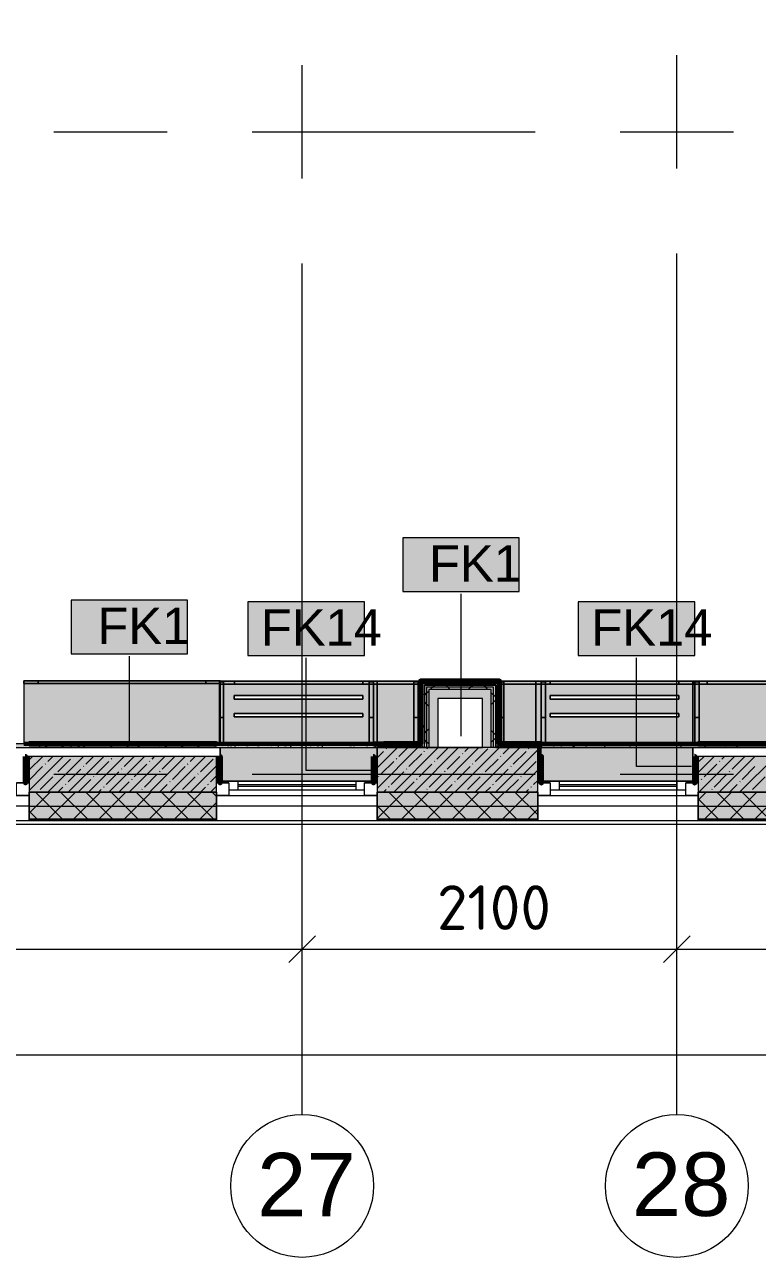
# Model space of a CAD drawing. Header units: millimetres. Extents: x -3817 to 677485, y -22715 to 103890.
# Drawn here: x 97298 to 101404, y -795 to 6111 of the extents above; entities that cross this region are included whole.
import ezdxf

# ---------------------------------------------------------------- set-up
doc = ezdxf.new("R2010")
doc.units = ezdxf.units.MM
doc.layers.add('PDF _Геометрия', color=7, linetype='Continuous', true_color=0x1d1d1d)
doc.layers.add('PDF _Сплошная заливка', color=7, linetype='Continuous', true_color=0xffffff)
doc.layers.add('PDF _Текст', color=7, linetype='Continuous')
doc.styles.add('PDF ArialMT', font='arial.ttf')
doc.styles.add('PDF GOST-Common', font='arial.ttf')
doc.styles.add('PDF ISOCPEUR', font='isocpeur.ttf')

msp = doc.modelspace()

# ---------------------------------------------------------------- hatches: boundary and pattern name
at = {"layer": 'PDF _Сплошная заливка', "true_color": 0xeae6de, "transparency": 33554559}
for points in [[(98373.6, 2081.3), (98394.4, 2082.3), (98394.4, 2435.1), (97294.1, 2435.1), (97294.1, 2081.3), (98373.6, 2082.3)], [(99518.6, 2081.3), (99518.6, 2432.4), (99273.3, 2432.6), (99273.3, 2082.3), (99517.6, 2082.3)], [(99958.6, 2081.3), (99959.6, 2082.3), (100163.6, 2082.3), (100163.6, 2432.6), (99959.6, 2431.3), (99958.6, 2082.3)], [(101043.6, 2081.3), (101693.8, 2082.3), (101693.8, 2432.6), (101043.6, 2432.6), (101043.6, 2082.3)], [(98423.6, 1872.6), (98423.6, 1873.4), (99252.6, 1873.4), (99253.6, 2011.3), (99273.6, 2011.3), (99273.6, 2061.3), (98393.6, 2061.3), (98394.6, 1872.6)], [(100223.6, 1872.6), (100223.6, 1873.4), (101043.6, 1873.4), (101043.6, 2061.3), (100193.6, 2061.3), (100194.6, 1872.6)]]:
    msp.add_hatch(color=254, dxfattribs=at).paths.add_polyline_path(points)
h = msp.add_hatch(color=254, dxfattribs=at)
h.paths.add_polyline_path([(98393.3, 2081.3), (99273.6, 2082.3), (99273.6, 2432.6), (98393.3, 2432.6), (98393.3, 2131.6)], flags=0)
h.paths.add_polyline_path([(98473.3, 2232.6), (98473.3, 2252.6), (99193.6, 2252.6), (99193.6, 2232.6)], flags=0)
h.paths.add_polyline_path([(98473.3, 2332.6), (98473.3, 2352.6), (99193.6, 2352.6), (99193.6, 2332.6)], flags=0)
at = {"layer": 'PDF _Сплошная заливка', "transparency": 33554559}
for points in [[(99518.6, 2081.3), (99538.6, 2081.3), (99538.6, 2431.3), (99518.6, 2431.3), (99518.6, 2082.3)], [(99743.3, 2411.4), (99938.6, 2411.4), (99938.6, 2431.3), (99538.6, 2431.3), (99538.6, 2411.4)], [(99938.6, 2081.3), (99958.6, 2082.3), (99958.6, 2431.3), (99938.6, 2431.3), (99938.6, 2131.6)], [(99538.6, 2061.3), (99551.1, 2061.3), (99551.1, 2411.4), (99538.6, 2411.4), (99538.6, 2081.3)], [(99938.6, 2398.9), (99938.6, 2411.4), (99551.1, 2411.4), (99551.1, 2398.9), (99926.1, 2398.9)], [(99551.1, 2061.3), (99563.6, 2061.3), (99563.6, 2398.9), (99551.1, 2398.9), (99551.1, 2131.6)], [(99913.6, 2386.4), (99926.1, 2386.4), (99926.1, 2398.9), (99563.6, 2398.9), (99563.6, 2386.4), (99743.3, 2386.4)], [(99924.2, 2061.3), (99926.1, 2061.3), (99926.1, 2386.4), (99913.6, 2386.4), (99913.6, 2061.3)], [(99938.6, 2061.3), (99938.6, 2398.9), (99926.1, 2398.9), (99926.1, 2061.3), (99935, 2061.3)], [(99273.6, 2061.3), (99538.6, 2061.3), (99538.6, 2081.3), (95043.6, 2081.3), (95043.6, 2061.3), (98745.3, 2061.3)], [(100075.9, 2061.3), (100173.6, 2061.3), (100173.6, 2081.3), (99938.6, 2081.3), (99938.6, 2061.3)], [(100173.6, 2011.3), (100193.6, 2011.3), (100193.6, 2082.3), (100173.6, 2081.3), (100173.6, 2061.3)], [(99410.6, 1811.4), (100173.6, 1811.4), (100173.6, 2061.3), (99273.6, 2061.3), (99273.6, 1811.4)]]:
    msp.add_hatch(color=256, dxfattribs=at).paths.add_polyline_path(points)
at = {"layer": 'PDF _Сплошная заливка', "true_color": 0xeae6de, "transparency": 33554559}
h = msp.add_hatch(color=254, dxfattribs=at)
h.paths.add_polyline_path([(100741.3, 2081.3), (101043.6, 2081.3), (101043.6, 2432.6), (100163.3, 2432.6), (100163.3, 2082.3), (100408.6, 2081.3)], flags=0)
h.paths.add_polyline_path([(100243.3, 2232.6), (100243.3, 2252.6), (100963.6, 2252.6), (100963.6, 2232.6), (100741.3, 2232.6)], flags=0)
h.paths.add_polyline_path([(100243.3, 2332.6), (100243.3, 2352.6), (100963.6, 2352.6), (100963.6, 2332.6), (100741.3, 2332.6)], flags=0)
at = {"layer": 'PDF _Сплошная заливка', "true_color": 0xe7e7e7, "transparency": 33554559}
for points in [[(99563.6, 2061.3), (99613.6, 2061.3), (99613.6, 2386.4), (99563.6, 2386.4), (99563.6, 2131.6)], [(99913.6, 2336.3), (99913.6, 2386.4), (99613.6, 2386.4), (99613.6, 2336.3), (99863.6, 2336.3)]]:
    msp.add_hatch(color=254, dxfattribs=at).paths.add_polyline_path(points)
at = {"layer": 'PDF _Сплошная заливка', "transparency": 33554559}
h = msp.add_hatch(color=256, dxfattribs=at)
h.paths.add_polyline_path([(121473.6, 1811.4), (121473.6, 2011.3), (121373.6, 2011.3), (121373.6, 1811.4)], flags=0)
h.paths.add_polyline_path([(123973.6, 1811.4), (123973.6, 2011.3), (123773.6, 2011.3), (123773.6, 1811.4)], flags=0)
h.paths.add_polyline_path([(119573.6, 1811.4), (119573.6, 2011.3), (119073.6, 2011.3), (119073.6, 1811.4), (119370.2, 1811.4)], flags=0)
h.paths.add_polyline_path([(106473.6, 1811.4), (106473.6, 2011.3), (105423.6, 2011.3), (105423.6, 1811.4), (106063.8, 1811.4)], flags=0)
h.paths.add_polyline_path([(110059.4, 1811.4), (110073.6, 1811.4), (110073.6, 2011.3), (109723.6, 2011.3), (109723.6, 1811.4), (110055.7, 1811.4)], flags=0)
h.paths.add_polyline_path([(97323.6, 1811.4), (98373.6, 1811.4), (98373.6, 2011.3), (97323.6, 2011.3)], flags=0)
h.paths.add_polyline_path([(117273.6, 1811.4), (117273.6, 2011.3), (116223.6, 2011.3), (116223.6, 1811.4), (116708.9, 1811.4)], flags=0)
h.paths.add_polyline_path([(101073.6, 1811.4), (101973.6, 1811.4), (101973.6, 2011.3), (101073.6, 2011.3)], flags=0)
h.paths.add_polyline_path([(113923.6, 1811.4), (113923.6, 2011.3), (113673.6, 2011.3), (113673.6, 1811.4)], flags=0)
h.paths.add_polyline_path([(111386.4, 1811.4), (111873.6, 1811.4), (111873.6, 2011.3), (110973.6, 2011.3), (110973.6, 1811.4)], flags=0)
h.paths.add_polyline_path([(102873.6, 1811.4), (103123.6, 1811.4), (103123.6, 2011.3), (102873.6, 2011.3), (102873.6, 1862.1)], flags=0)
h.paths.add_polyline_path([(92973.6, 1811.4), (92973.6, 2011.3), (92173.6, 2011.3), (92173.6, 1811.4), (92757.4, 1811.4)], flags=0)
h.paths.add_polyline_path([(94773.6, 1811.4), (95023.6, 1811.4), (95023.6, 2011.3), (94773.6, 2011.3), (94773.6, 1923.1)], flags=0)
h.paths.add_polyline_path([(91273.6, 1863.4), (91293.6, 1863.4), (91293.6, 2011.3), (91273.6, 2011.3)], flags=0)
h = msp.add_hatch(color=256, dxfattribs=at)
h.paths.add_polyline_path([(123773.6, 1661.3), (125323.6, 1661.3), (125323.6, 1811.4), (123773.6, 1811.4)], flags=0)
h.paths.add_polyline_path([(116223.6, 1661.3), (117273.6, 1661.3), (117273.6, 1811.4), (116223.6, 1811.4)], flags=0)
h.paths.add_polyline_path([(109723.6, 1661.3), (110073.6, 1661.3), (110073.6, 1811.4), (109723.6, 1811.4)], flags=0)
h.paths.add_polyline_path([(107394.4, 1661.3), (108273.6, 1661.3), (108273.6, 1811.4), (107373.6, 1811.4), (107373.6, 1661.3)], flags=0)
h.paths.add_polyline_path([(97323.6, 1661.3), (98373.6, 1661.3), (98373.6, 1811.4), (97323.6, 1811.4)], flags=0)
h.paths.add_polyline_path([(121473.6, 1661.3), (121473.6, 1811.4), (120473.6, 1811.4), (120473.6, 1661.3), (121366.1, 1661.3)], flags=0)
h.paths.add_polyline_path([(94773.6, 1661.3), (95023.6, 1661.3), (95023.6, 1811.4), (93873.6, 1811.4), (93873.6, 1661.3), (94753.4, 1661.3)], flags=0)
h.paths.add_polyline_path([(103123.6, 1661.3), (103123.6, 1811.4), (101073.6, 1811.4), (101073.6, 1661.3), (102737.2, 1661.3)], flags=0)
h.paths.add_polyline_path([(100173.6, 1661.3), (100173.6, 1811.4), (99273.6, 1811.4), (99273.6, 1661.3), (100075.9, 1661.3)], flags=0)
h.paths.add_polyline_path([(105423.6, 1661.3), (106473.6, 1661.3), (106473.6, 1811.4), (105423.6, 1811.4)], flags=0)
h.paths.add_polyline_path([(119573.6, 1661.3), (119573.6, 1811.4), (118173.6, 1811.4), (118173.6, 1661.3), (119370.2, 1661.3)], flags=0)
h.paths.add_polyline_path([(110973.6, 1661.3), (111873.6, 1661.3), (111873.6, 1811.4), (110973.6, 1811.4)], flags=0)
h.paths.add_polyline_path([(92173.6, 1661.3), (92973.6, 1661.3), (92973.6, 1811.4), (92173.6, 1811.4)], flags=0)
h.paths.add_polyline_path([(112773.6, 1661.3), (113923.6, 1661.3), (113923.6, 1811.4), (112773.6, 1811.4)], flags=0)
h.paths.add_polyline_path([(91273.6, 1661.3), (91273.6, 1811.4), (89453.6, 1811.4), (89453.6, 1661.3), (90761.5, 1661.3)], flags=0)

# ---------------------------------------------------------------- linework, layer by layer
at = {"layer": 'PDF _Геометрия', "color": 9, "lineweight": 9, "true_color": 0xc0c0c0}
for points in [[(89853.6, 10062.4), (89853.6, 9611.4), (89603.6, 9611.4), (89603.6, 9561.4), (89603.6, 1811.4), (91273.6, 1811.4), (91273.6, 1653.3), (89445.6, 1653.3), (89445.6, 1658.3), (89445.6, 1811.4), (89445.6, 9403.3), (89423.6, 9403.3), (89423.6, 1811.4), (89423.6, 1631.3), (108273.6, 1631.3), (108273.6, 1811.4)], [(99253.1, 2081.3), (95043.6, 2081.3), (95023.6, 2081.3), (94671.1, 2081.3), (94671.1, 2431.3), (94651.1, 2431.3), (94251.1, 2431.3), (94651.1, 2431.3)], [(99958.6, 2099.3), (99958.6, 2431.3), (99938.6, 2431.3), (99538.6, 2431.3), (99518.6, 2431.3)], [(99938.6, 2398.9), (99938.6, 2411.4), (99613.6, 2411.4), (99551.1, 2411.4), (99538.6, 2411.4), (99938.6, 2411.4), (99938.6, 2336.3)], [(101813.6, 2061.3), (99938.6, 2061.3), (100173.6, 2061.3), (100173.6, 2011.3), (100193.6, 2011.3), (100193.6, 2081.3)], [(101073.6, 2081.3), (99958.6, 2081.3)], [(94651.1, 2061.3), (95023.6, 2061.3), (95023.6, 2011.3), (95043.6, 2011.3), (95043.6, 2061.3), (99538.6, 2061.3), (99613.6, 2061.3)], [(97294.4, 2061.3), (98393.6, 2061.3)], [(99273.6, 2011.3), (99273.6, 1811.4), (99273.6, 1653.3), (100173.6, 1653.3), (100173.6, 1811.4), (100173.6, 2011.3)], [(101043.6, 2061.3), (101813.6, 2061.3), (101813.6, 2011.3), (101073.6, 2011.3), (101073.6, 1811.4), (101073.6, 1653.3), (103123.6, 1653.3), (103123.6, 1811.4), (103123.6, 2011.3), (102873.6, 2011.3)], [(95023.6, 1811.4), (95023.6, 1653.3), (97323.6, 1653.3), (97323.6, 1811.4)], [(98373.6, 1811.4), (98373.6, 1653.3), (99273.6, 1653.3), (99273.6, 1811.4)], [(100173.6, 1811.4), (100173.6, 1653.3), (101073.6, 1653.3), (101073.6, 1811.4)]]:
    msp.add_lwpolyline(points, dxfattribs=at)
at = {"layer": 'PDF _Геометрия', "color": 253, "lineweight": 9, "true_color": 0xaaaaaa}
for points in [[(100953.6, 5304.9), (100953.6, 5939.9)], [(98853.6, 5248.3), (98853.6, 5883.3)], [(97461.4, 5511.3), (98096.4, 5511.3)], [(98572.7, 5511.3), (100160.2, 5511.3)], [(100636.4, 5511.3), (101271.4, 5511.3)], [(98853.6, 5.1), (98853.6, 2505.1), (98853.6, 4772)], [(100953.6, 5.1), (100953.6, 2505.1), (100953.6, 4828.6)], [(97461.4, 1911.4), (98096.4, 1911.4)], [(98572.7, 1911.4), (100160.2, 1911.4)], [(100636.4, 1911.4), (101271.4, 1911.4)], [(97323.6, 1863.4), (97253.6, 1863.4)], [(98443.6, 1863.4), (98373.6, 1863.4)], [(98493.6, 1853.4), (99153.6, 1853.4)], [(99153.6, 1843.4), (98493.6, 1843.4)], [(99273.6, 1863.4), (99203.6, 1863.4)], [(100243.6, 1863.4), (100173.6, 1863.4)], [(100293.6, 1853.4), (100953.6, 1853.4)], [(100953.6, 1843.4), (100293.6, 1843.4)], [(101073.6, 1863.4), (101003.6, 1863.4)], [(95023.6, 1793.4), (97323.6, 1793.4)], [(98373.6, 1793.4), (99273.6, 1793.4)], [(100173.6, 1793.4), (101073.6, 1793.4)]]:
    msp.add_lwpolyline(points, dxfattribs=at)
at = {"layer": 'PDF _Геометрия', "color": 7, "lineweight": 9}
for points in [[(100070.4, 3236.1), (99417.3, 3236.1), (99417.3, 2936.1), (100070.4, 2936.1)], [(98211.9, 2886.1), (97558.8, 2886.1), (97558.8, 2586.1), (98211.9, 2586.1)], [(99202.4, 2877.3), (98549.3, 2877.3), (98549.3, 2577.3), (99202.4, 2577.3)], [(101054, 2877.3), (100400.9, 2877.3), (100400.9, 2577.3), (101054, 2577.3)], [(99938.6, 2061.3), (99938.6, 2081.3)], [(100173.6, 2061.3), (99273.6, 2061.3), (99273.6, 1811.4), (100173.6, 1811.4)], [(97323.6, 1811.4), (98373.6, 1811.4)], [(99273.6, 1811.4), (100173.6, 1811.4)], [(101073.6, 1811.4), (103123.6, 1811.4)]]:
    msp.add_lwpolyline(points, close=True, dxfattribs=at)
for points in [[(99743.9, 2125.1), (99743.9, 2922.2)], [(97885.3, 2094.3), (97885.3, 2572.2)], [(99240.9, 1932.2), (98875.9, 1932.2), (98875.9, 2563.4)], [(101035.4, 1955.1), (100727.4, 1955.1), (100727.4, 2563.4)], [(99518.6, 2431.3), (99518.6, 2099.3), (99518.6, 2082.3), (99518.6, 2081.3), (99253.1, 2081.3)], [(99538.6, 2061.3), (99538.6, 2081.3), (99538.6, 2411.4), (99538.6, 2081.3)], [(99926.1, 2061.3), (99926.1, 2336.3), (99926.1, 2386.4), (99926.1, 2398.9), (99613.6, 2398.9), (99563.6, 2398.9), (99551.1, 2398.9), (99551.1, 2061.3)], [(99913.6, 2061.3), (99913.6, 2336.3), (99913.6, 2386.4), (99613.6, 2386.4), (99563.6, 2386.4), (99563.6, 2061.3)], [(99938.6, 2336.3), (99938.6, 2081.3), (99938.6, 2336.3), (99938.6, 2398.9)], [(100173.6, 2082.3), (100173.6, 2081.3), (99958.6, 2081.3), (99958.6, 2082.3), (99958.6, 2099.3)], [(101793.6, 2081.3), (101073.6, 2081.3)], [(97323.6, 1732.3), (98373.6, 1732.3)], [(99273.6, 1732.3), (100173.6, 1732.3)], [(101073.6, 1732.3), (103123.6, 1732.3)], [(97323.6, 1661.3), (98373.6, 1661.3)], [(97323.6, 1658.3), (98373.6, 1658.3)], [(99273.6, 1661.3), (100173.6, 1661.3)], [(99273.6, 1658.3), (100173.6, 1658.3)], [(101073.6, 1661.3), (103123.6, 1661.3)], [(101073.6, 1658.3), (103123.6, 1658.3)], [(84803.6, 1052), (84803.6, 932), (85103.6, 932), (89603.6, 932), (93103.6, 932), (94903.6, 932), (98853.6, 932), (100953.6, 932), (106053.6, 932), (107453.6, 932), (110953.6, 932), (116203.6, 932), (121453.6, 932), (125373.6, 932)], [(98853.6, 738.1), (98853.6, 932), (98853.6, 1052)], [(100953.6, 738.1), (100953.6, 932), (100953.6, 1052)], [(84683.6, 340), (125373.6, 340)]]:
    msp.add_lwpolyline(points, dxfattribs=at)
at = {"layer": 'PDF _Геометрия', "color": 8, "lineweight": 9, "true_color": 0x808080}
for points in [[(98394.4, 2081.3), (98394.4, 2435.1), (97294.1, 2435.1), (98394.4, 2435.1), (98394.4, 2432.5), (98394.4, 2435.1), (98394.4, 2432.6), (99273.6, 2432.6)], [(97294.4, 2435.1), (98394.4, 2435.1), (97294.4, 2435.1)], [(98314.4, 2435.1), (97374.4, 2435.1), (98314.4, 2435.1)], [(99273.6, 2082.3), (99273.6, 2432.6), (98393.3, 2432.6), (98393.3, 2081.3)], [(98394.4, 2432.6), (99273.6, 2432.6), (98394.4, 2432.6)], [(98473.6, 2432.6), (99193.6, 2432.6), (98473.6, 2432.6)], [(99273.3, 2432.6), (99273.3, 2082.3)], [(99533.6, 2432.6), (99273.3, 2432.6), (99533.6, 2432.6)], [(99273.6, 2432.6), (99533.6, 2432.6), (99273.6, 2432.6)], [(100163.6, 2082.3), (100163.6, 2432.6), (99903.3, 2432.6), (100163.6, 2432.6)], [(99903.6, 2432.6), (100163.6, 2432.6), (99903.6, 2432.6)], [(100163.3, 2432.6), (101043.6, 2432.6), (101043.6, 2081.3), (101043.6, 2432.6), (100163.3, 2432.6), (100163.3, 2082.3)], [(100163.6, 2432.6), (101043.6, 2432.6), (100163.6, 2432.6)], [(100243.6, 2432.6), (100963.6, 2432.6), (100243.6, 2432.6)], [(101043.8, 2432.6), (101693.8, 2432.6), (101043.8, 2432.6)], [(101613.8, 2432.6), (101123.8, 2432.6), (101613.8, 2432.6)], [(98393.6, 2011.3), (98393.6, 2061.3), (98393.6, 2011.3)], [(99273.6, 2011.3), (99273.6, 2061.3)], [(101043.6, 1872.6), (101023.6, 1872.6), (101043.6, 1872.6), (101043.6, 2061.3)], [(100223.6, 1872.6), (100194.6, 1872.6), (100223.6, 1872.6)]]:
    msp.add_lwpolyline(points, dxfattribs=at)
at = {"layer": 'PDF _Геометрия', "color": 253, "lineweight": 9, "true_color": 0xaba79f}
for points in [[(97294.4, 2435.1), (97294.4, 2419.1), (98389.6, 2419.1), (97294.4, 2419.1), (97294.4, 2435.1), (97294.4, 2081.3)], [(97374.4, 2419.1), (98314.4, 2419.1), (97374.4, 2419.1)], [(98389.6, 2419.1), (98389.6, 2088.7), (98389.6, 2428.7), (98393.3, 2428.7)], [(98389.6, 2419.1), (98389.6, 2228.7), (98389.6, 2419.1)], [(98393.3, 2081.3), (98393.3, 2432.6)], [(98394.4, 2430.2), (98394.4, 2081.3)], [(98397.2, 2428.7), (98413.6, 2428.7), (98413.6, 2088.7), (98401.4, 2088.7), (98413.6, 2088.7), (98413.6, 2416.6)], [(99229.6, 2416.6), (99229.6, 2088.7), (99229.6, 2428.7), (99253.6, 2428.7), (99253.6, 2088.7), (99253.6, 2416.6)], [(99273.3, 2082.3), (99273.3, 2432)], [(99273.6, 2432.6), (99273.6, 2416.6), (99479.3, 2416.6), (99273.6, 2416.6), (99273.6, 2432.6), (99273.6, 2082.3)], [(99479.3, 2416.6), (99479.3, 2228.7), (99479.3, 2416.6), (99479.3, 2088.7), (99479.3, 2428.7), (99503.3, 2428.7), (99503.3, 2088.7), (99503.3, 2416.6), (99503.3, 2228.7), (99503.3, 2416.6)], [(99959.6, 2428.7), (99983.3, 2428.7), (99983.3, 2088.7), (99983.3, 2416.6)], [(100163.3, 2082.3), (100163.3, 2432.6)], [(100163.6, 2131.6), (100163.6, 2432), (100163.6, 2416.6), (100193.3, 2416.6), (100163.6, 2416.6), (100163.6, 2432)], [(100193.3, 2416.6), (100193.3, 2132.6), (100193.3, 2428.7), (100217.3, 2428.7)], [(101043.6, 2416.6), (100217.3, 2416.6), (101043.6, 2416.6), (101043.6, 2432.6), (101043.6, 2081.3), (101043.6, 2432.6)], [(100217.3, 2427.2), (100217.3, 2088.7), (100217.3, 2416.6)], [(101043.8, 2432.6), (101043.8, 2416.6), (101043.8, 2432.6)], [(101054.3, 2416.6), (101043.8, 2416.6), (101054.3, 2416.6), (101054.3, 2088.7), (101054.3, 2428.7), (101078.3, 2428.7), (101078.3, 2088.7), (101078.3, 2416.6)], [(101668.6, 2416.6), (101078.3, 2416.6), (101668.6, 2416.6), (101668.6, 2138.7), (101668.6, 2088.7), (101668.6, 2428.7), (101692.6, 2428.7), (101692.6, 2088.7), (101692.6, 2138.7), (101692.6, 2416.6)], [(99229.6, 2416.6), (98413.6, 2416.6), (99229.6, 2416.6)], [(98413.6, 2416.6), (98413.6, 2228.7), (98413.6, 2416.6)], [(99193.6, 2416.6), (98473.6, 2416.6), (99193.6, 2416.6)], [(99229.6, 2416.6), (99229.6, 2228.7), (99229.6, 2416.6)], [(99253.6, 2416.6), (99253.6, 2228.7), (99253.6, 2416.6)], [(99503.3, 2416.6), (99517.6, 2416.6), (99503.3, 2416.6)], [(99983.3, 2416.6), (100163.3, 2416.6), (99983.3, 2416.6)], [(99983.3, 2416.6), (99983.3, 2228.7), (99983.3, 2416.6)], [(100193.3, 2416.6), (100193.3, 2228.7), (100193.3, 2416.6)], [(100217.3, 2416.6), (100217.3, 2228.7), (100217.3, 2416.6)], [(100963.6, 2416.6), (100243.6, 2416.6), (100963.6, 2416.6)], [(101054.3, 2416.6), (101054.3, 2228.7), (101054.3, 2416.6)], [(101078.3, 2416.6), (101078.3, 2228.7), (101078.3, 2416.6)], [(101123.8, 2416.6), (101613.8, 2416.6), (101123.8, 2416.6)], [(99959.3, 2088.7), (99959.3, 2099.3), (99959.3, 2088.7)], [(99273.6, 2061.3), (99273.6, 2011.3)], [(101043.6, 2061.3), (101043.6, 1872.6)]]:
    msp.add_lwpolyline(points, dxfattribs=at)
at = {"layer": 'PDF _Геометрия', "color": 254, "lineweight": 9, "true_color": 0xd5d3cf}
for points in [[(97374.4, 2435.1), (97374.4, 2419.1)], [(98314.4, 2419.1), (98314.4, 2435.1)], [(98413.6, 2428.7), (98397.2, 2428.7)], [(98473.6, 2432.6), (98473.6, 2416.6)], [(99193.6, 2432.6), (99193.6, 2416.6)], [(99253.6, 2428.7), (99229.6, 2428.7)], [(99229.6, 2416.6), (99229.6, 2428.7), (99229.6, 2416.6), (99229.6, 2428.7), (99253.6, 2428.7), (99253.6, 2416.6), (99253.6, 2428.7), (99253.6, 2416.6)], [(99273.6, 2432.6), (99273.6, 2416.6)], [(99479.3, 2416.6), (99479.3, 2428.7), (99479.3, 2416.6), (99479.3, 2428.7), (99503.3, 2428.7), (99503.3, 2416.6)], [(99503.3, 2428.7), (99479.3, 2428.7)], [(99503.3, 2428.7), (99503.3, 2416.6)], [(100217.3, 2428.7), (100193.3, 2428.7)], [(100243.6, 2432.6), (100243.6, 2416.6)], [(100963.6, 2432.6), (100963.6, 2416.6)], [(101078.3, 2428.7), (101078.3, 2416.6), (101078.3, 2428.7), (101078.3, 2416.6), (101054.3, 2416.6), (101054.3, 2428.7), (101054.3, 2416.6), (101054.3, 2428.7), (101078.3, 2428.7), (101054.3, 2428.7)], [(101123.8, 2432.6), (101123.8, 2416.6)], [(98393.3, 2228.7), (98389.6, 2228.7)], [(98413.6, 2228.7), (98394.4, 2228.7)], [(99253.6, 2228.7), (99229.6, 2228.7)], [(99503.3, 2228.7), (99479.3, 2228.7)], [(99983.3, 2228.7), (99959.3, 2228.7)], [(100217.3, 2228.7), (100193.3, 2228.7)], [(101078.3, 2228.7), (101054.3, 2228.7)]]:
    msp.add_lwpolyline(points, close=True, dxfattribs=at)
for points in [[(98393.3, 2419.1), (98389.6, 2419.1), (98389.6, 2428.7), (98389.6, 2419.1), (98389.6, 2428.7), (98393.3, 2428.7), (98389.6, 2428.7), (98393.3, 2428.7)], [(98394.4, 2419.1), (98394.4, 2428.7)], [(98397.2, 2428.7), (98413.6, 2428.7), (98413.6, 2416.6), (98409.3, 2416.6)], [(98413.6, 2416.6), (98413.6, 2428.7), (98413.6, 2416.6)], [(99959.6, 2428.7), (99983.3, 2428.7), (99959.6, 2428.7), (99983.3, 2428.7), (99983.3, 2416.6), (99983.3, 2428.7), (99983.3, 2416.6), (99959.6, 2416.6)], [(100217.3, 2427.2), (100217.3, 2416.6), (100217.3, 2427.2), (100217.3, 2416.6), (100193.3, 2416.6), (100193.3, 2428.7), (100193.3, 2416.6), (100193.3, 2428.7), (100217.3, 2428.7)], [(101043.6, 2416.6), (101043.6, 2432.6)], [(98406.1, 2416.6), (98394.4, 2416.6)]]:
    msp.add_lwpolyline(points, dxfattribs=at)
at = {"layer": 'PDF _Геометрия', "color": 254, "lineweight": 9, "true_color": 0xeae9e7}
for points in [[(98389.6, 2419.1), (98393.3, 2419.1)], [(98394.4, 2416.6), (98406.1, 2416.6)], [(98409.3, 2416.6), (98413.6, 2416.6)], [(99229.6, 2416.6), (99253.6, 2416.6)], [(99479.3, 2416.6), (99503.3, 2416.6)], [(99959.6, 2416.6), (99983.3, 2416.6)], [(100193.3, 2416.6), (100217.3, 2416.6)], [(101054.3, 2416.6), (101078.3, 2416.6)]]:
    msp.add_lwpolyline(points, dxfattribs=at)
at = {"layer": 'PDF _Геометрия', "color": 254, "lineweight": 9, "true_color": 0xe0ddd7}
msp.add_lwpolyline([(98393.6, 2432), (98393.6, 2428.7), (98393.6, 2416.6)], dxfattribs=at)
at = {"layer": 'PDF _Геометрия', "color": 9, "lineweight": 9, "true_color": 0xc1bbaf}
for points in [[(98393.6, 2432), (98393.6, 2428.7)], [(100163.6, 2131.6), (100163.6, 2082.3)]]:
    msp.add_lwpolyline(points, dxfattribs=at)
at = {"layer": 'PDF _Геометрия', "color": 7, "lineweight": 9, "true_color": 0xf7f6f5}
msp.add_lwpolyline([(98393.6, 2419.1), (98393.6, 2428.7)], dxfattribs=at)
at = {"layer": 'PDF _Геометрия', "color": 7, "lineweight": 9, "true_color": 0xefeeeb}
msp.add_lwpolyline([(98393.6, 2416.6), (98393.6, 2419.1)], dxfattribs=at)
at = {"layer": 'PDF _Геометрия', "color": 7, "lineweight": 9, "true_color": 0xf4f4f3}
msp.add_lwpolyline([(98394.4, 2419.1), (98394.4, 2428.7)], dxfattribs=at)
at = {"layer": 'PDF _Геометрия', "color": 231, "lineweight": 9, "true_color": 0xff80c0}
for points in [[(99253.1, 2081.3), (99518.6, 2081.3), (99518.6, 2082.3), (99518.6, 2099.3), (99518.6, 2431.3)], [(99958.6, 2099.3), (99958.6, 2082.3), (99958.6, 2081.3), (100173.6, 2081.3)], [(101073.6, 2081.3), (101793.6, 2081.3), (101793.6, 2082.3)]]:
    msp.add_lwpolyline(points, dxfattribs=at)
at = {"layer": 'PDF _Геометрия', "color": 231, "lineweight": 70, "true_color": 0xff80c0}
for points in [[(99958.6, 2081.3), (100194.1, 2081.3), (100194.1, 2082.3), (99959.6, 2082.3), (99959.6, 2432.4), (99958.6, 2432.4), (99518.6, 2432.4), (99517.6, 2432.4), (99517.6, 2082.3)], [(99518.6, 2431.3), (99958.6, 2431.3), (99958.6, 2099.3)], [(103123.6, 2081.3), (103123.6, 2082.3), (102234.6, 2082.3), (102234.6, 2432.4), (102233.6, 2432.4), (101793.6, 2432.4), (101792.6, 2432.4), (101792.6, 2082.3), (101073.6, 2082.3), (101073.6, 2081.3)], [(99253.1, 2081.3), (99253.1, 2082.3), (99517.6, 2082.3), (99311.1, 2082.3), (99311.1, 2081.3), (99518.6, 2081.3)], [(100193.6, 2081.3), (100193.6, 2082.3), (100173.6, 2082.3), (99959.6, 2082.3)]]:
    msp.add_lwpolyline(points, dxfattribs=at)
at = {"layer": 'PDF _Геометрия', "color": 253, "lineweight": 9, "true_color": 0x9b9b9b}
for points in [[(99547.4, 2429.5), (99557.5, 2429.5)], [(99593, 2418.8), (99588.7, 2411.4)], [(99603.9, 2425.5), (99600.5, 2431.3)], [(99634.6, 2429.9), (99629.6, 2421.2)], [(99638.9, 2429.5), (99648.9, 2429.5)], [(99645.5, 2414.4), (99640.5, 2423.1)], [(99702.7, 2425.8), (99697.6, 2417.1)], [(99730.3, 2429.5), (99740.4, 2429.5)], [(99913.2, 2429.5), (99923.2, 2429.5)], [(99917.6, 2430.7), (99917.3, 2431.3)], [(99948.4, 2424.8), (99943.4, 2416)], [(99958.6, 2420.7), (99954.2, 2428.2)], [(99518.6, 2399), (99527, 2399)], [(99538.6, 2355.7), (99534.9, 2362.1)], [(99943.7, 2399), (99953.7, 2399)], [(99958.6, 2381.4), (99954.5, 2374.4)], [(99518.6, 2307.6), (99527, 2307.6)], [(99943.7, 2338.1), (99953.7, 2338.1)], [(99943.7, 2246.6), (99953.7, 2246.6)], [(99523.9, 2177.1), (99518.8, 2168.4)], [(99525.8, 2134.1), (99520.7, 2142.8)], [(99536.9, 2175.7), (99531.9, 2184.4)], [(99945.1, 2200.2), (99940.1, 2208.9)], [(99947.3, 2179), (99942.3, 2170.3)], [(97427.3, 2081.3), (97424, 2075.7)], [(97480.7, 2079.6), (97479.7, 2081.3)], [(97633.1, 2072.1), (97628.1, 2063.4)], [(97673.6, 2081.3), (97669.7, 2074.6)], [(97742.8, 2079.2), (97737.7, 2070.5)], [(97904.1, 2077.7), (97902, 2081.3)], [(97945.8, 2066.5), (97940.7, 2075.2)], [(97988.5, 2078.1), (97983.5, 2069.4)], [(98056.5, 2074), (98051.5, 2065.3)], [(98259.5, 2071.7), (98254.5, 2080.4)], [(98271.9, 2081.3), (98270.8, 2079.5)], [(98327.6, 2075.8), (98324.4, 2081.3)], [(98369.2, 2064.6), (98364.2, 2073.4)], [(98480, 2075.9), (98474.9, 2067.2)], [(98505.3, 2072.8), (98500.3, 2081.3)], [(98518.3, 2081.3), (98516.6, 2078.4)], [(98588.7, 2081.3), (98584.6, 2074.3)], [(98683, 2069.8), (98677.9, 2078.5)], [(98835.1, 2081.3), (98830.3, 2073.2)], [(98903.4, 2077.8), (98898.4, 2069.1)], [(99064.8, 2079.1), (99063.5, 2081.3)], [(99518.6, 2124.7), (99527, 2124.7)], [(99519.8, 2109.1), (99518.6, 2107)], [(99529.9, 2066), (99524.8, 2074.7)], [(99958.5, 2137.4), (99953.4, 2128.7)], [(100267.1, 2069.3), (100262, 2078)], [(100524.4, 2081.3), (100524.1, 2080.8)], [(100594.8, 2081.3), (100592.1, 2076.7)], [(100648.9, 2078.6), (100647.3, 2081.3)], [(100979, 2076.1), (100973.9, 2067.4)], [(101017.2, 2081.3), (101015.6, 2078.6)], [(101072.3, 2076.7), (101069.6, 2081.3)], [(101113.9, 2065.5), (101108.9, 2074.2)], [(101224.7, 2075), (101219.7, 2066.3)], [(97315.2, 2009.3), (97310.2, 2000.6)], [(97385.6, 2061.3), (97381.2, 2069)], [(97413.8, 2063.8), (97423.9, 2063.8)], [(97505.3, 2063.8), (97515.3, 2063.8)], [(97561.6, 2061.3), (97558.9, 2066)], [(97596.7, 2063.8), (97606.8, 2063.8)], [(97779.6, 2063.8), (97789.6, 2063.8)], [(97871, 2063.8), (97881.1, 2063.8)], [(97932, 2063.8), (97942, 2063.8)], [(98084.4, 2063.8), (98094.4, 2063.8)], [(98175.8, 2063.8), (98185.9, 2063.8)], [(98267.3, 2063.8), (98277.3, 2063.8)], [(98406.3, 2061.3), (98405.8, 2062.2)], [(98438.3, 2064.8), (98436.4, 2061.3)], [(98450.1, 2063.8), (98460.2, 2063.8)], [(98541.6, 2063.8), (98551.6, 2063.8)], [(98602.5, 2063.8), (98612.6, 2063.8)], [(98684.1, 2063.7), (98682.7, 2061.3)], [(98723.1, 2061.3), (98719.6, 2067.4)], [(98754.9, 2063.8), (98765, 2063.8)], [(98792.6, 2062.7), (98787.6, 2071.5)], [(98846.4, 2063.8), (98856.4, 2063.8)], [(98937.8, 2063.8), (98947.9, 2063.8)], [(98969.4, 2061.3), (98965.3, 2068.5)], [(99120.7, 2063.8), (99130.8, 2063.8)], [(99145.4, 2061.3), (99143, 2065.5)], [(99212.1, 2063.8), (99222.2, 2063.8)], [(99518.6, 2063.8), (99516.9, 2063.8), (99527, 2063.8)], [(99530.9, 2067.5), (99527.4, 2061.3)], [(100187.9, 2023.6), (100182.8, 2032.3)], [(100197.6, 2063.8), (100187.5, 2063.8), (100193.6, 2063.8)], [(100278.9, 2063.8), (100289, 2063.8)], [(100306.8, 2061.3), (100303.7, 2066.9)], [(100376.7, 2062.2), (100371.7, 2070.9)], [(100377.8, 2071.2), (100372.8, 2062.5)], [(100445.9, 2067.2), (100442.5, 2061.3)], [(100461.8, 2063.8), (100471.9, 2063.8)], [(100553.2, 2061.3), (100549.4, 2068)], [(100553.3, 2063.8), (100563.3, 2063.8)], [(100614.2, 2063.8), (100624.3, 2063.8)], [(100691.6, 2066.1), (100688.9, 2061.3)], [(100729.2, 2061.3), (100727.1, 2065)], [(100759.6, 2062), (100759.3, 2061.3)], [(100766.6, 2063.8), (100776.7, 2063.8)], [(100858.1, 2063.8), (100868.1, 2063.8)], [(100949.5, 2063.8), (100959.6, 2063.8)], [(101132.4, 2063.8), (101142.4, 2063.8)], [(101183.1, 2063.9), (101181.6, 2061.3)], [(101223.8, 2063.8), (101233.9, 2063.8)], [(101284.8, 2063.8), (101294.8, 2063.8)], [(101292.7, 2070.9), (101287.7, 2062.2)], [(98392.6, 1985.6), (98387.6, 1976.9)], [(98389.2, 1972.3), (98393.6, 1972.3)], [(101071.4, 1972.3), (101073.6, 1972.3)], [(97315.2, 1878.5), (97310.2, 1887.2)], [(97322.4, 1911.4), (97323.6, 1911.4)], [(98392.6, 1902.2), (98387.6, 1910.9)], [(98389.2, 1880.9), (98393.6, 1880.9)], [(101054.7, 1863.4), (101053.6, 1865.3)], [(101071.4, 1880.9), (101073.6, 1880.9)]]:
    msp.add_lwpolyline(points, dxfattribs=at)
at = {"layer": 'PDF _Геометрия', "color": 254, "lineweight": 9, "true_color": 0xeae9e7}
msp.add_lwpolyline([(100163.6, 2432), (100163.6, 2416.6)], close=True, dxfattribs=at)
at = {"layer": 'PDF _Геометрия', "color": 8, "lineweight": 9, "true_color": 0x808080}
for points in [[(101693.8, 2082.2), (101693.8, 2432.6), (101043.6, 2432.6), (101693.8, 2432.6)], [(98473.3, 2352.6), (99193.6, 2352.6), (99193.6, 2332.6), (98473.3, 2332.6)], [(98473.3, 2352.6), (98473.3, 2332.6), (99193.6, 2332.6), (99193.6, 2352.6)], [(100243.3, 2352.6), (100963.6, 2352.6), (100963.6, 2332.6), (100243.3, 2332.6)], [(100243.3, 2352.6), (100243.3, 2332.6), (100963.6, 2332.6), (100963.6, 2352.6)], [(98473.3, 2252.6), (99193.6, 2252.6), (99193.6, 2232.6), (98473.3, 2232.6)], [(98473.3, 2252.6), (98473.3, 2232.6), (99193.6, 2232.6), (99193.6, 2252.6)], [(100243.3, 2252.6), (100963.6, 2252.6), (100963.6, 2232.6), (100243.3, 2232.6)], [(100243.3, 2252.6), (100243.3, 2232.6), (100963.6, 2232.6), (100963.6, 2252.6)], [(98423.6, 1872.6), (98394.6, 1872.6)], [(99252.6, 1872.6), (99223.6, 1872.6)]]:
    msp.add_lwpolyline(points, close=True, dxfattribs=at)
at = {"layer": 'PDF _Геометрия', "color": 254, "lineweight": 9, "true_color": 0xe5e3df}
msp.add_lwpolyline([(98406.1, 2416.6), (98409.3, 2416.6)], dxfattribs=at)
at = {"layer": 'PDF _Геометрия', "color": 9, "lineweight": 9, "true_color": 0xcbc7bf}
for points in [[(98409.3, 2416.6), (98406.1, 2416.6)], [(98393.6, 2061.3), (98745.3, 2061.3)], [(100193.6, 2061.3), (101043.6, 2061.3)]]:
    msp.add_lwpolyline(points, dxfattribs=at)
at = {"layer": 'PDF _Геометрия', "color": 253, "lineweight": 9, "true_color": 0xaba79f}
for points in [[(99273.3, 2416.6), (99253.6, 2416.6)], [(98393.3, 2088.7), (98389.6, 2088.7)], [(98400.5, 2088.7), (98394.4, 2088.7)], [(99253.6, 2088.7), (99229.6, 2088.7)], [(99503.3, 2088.7), (99479.3, 2088.7)], [(99983.3, 2088.7), (99959.3, 2088.7)], [(100193.3, 2088.7), (100193.3, 2131.6)], [(100217.3, 2088.7), (100193.3, 2088.7)], [(101078.3, 2088.7), (101054.3, 2088.7)]]:
    msp.add_lwpolyline(points, close=True, dxfattribs=at)
at = {"layer": 'PDF _Геометрия', "lineweight": 9}
for points in [[(99538.6, 2352.8), (99551.1, 2365.3), (99563.6, 2377.8)], [(99572.1, 2386.4), (99584.6, 2398.9), (99597.1, 2411.4)], [(99682.8, 2386.4), (99670.3, 2398.9), (99657.8, 2411.4)], [(99784.2, 2386.4), (99796.7, 2398.9), (99809.2, 2411.4)], [(99894.9, 2386.4), (99882.4, 2398.9), (99869.9, 2411.4)], [(99938.6, 2342.7), (99926.1, 2355.2), (99913.6, 2367.7)], [(99563.6, 2293.4), (99551.1, 2305.9), (99538.6, 2318.4)], [(99913.6, 2303.6), (99926.1, 2316.1), (99938.6, 2328.6)], [(99538.6, 2140.7), (99551.1, 2153.2), (99563.6, 2165.7)], [(99938.6, 2130.5), (99926.1, 2143), (99913.6, 2155.5)], [(99563.6, 2081.3), (99551.1, 2093.8), (99538.6, 2106.3)], [(99913.6, 2091.4), (99926.1, 2103.9), (99938.6, 2116.4)], [(97323.6, 1935.4), (97399.5, 2011.3)], [(97323.6, 1821.4), (97513.5, 2011.3)], [(97323.6, 1992.5), (97342.3, 2011.1)], [(97427.6, 1811.4), (97627.6, 2011.3)], [(97427.8, 1982.6), (97456.5, 2011.3)], [(97541.6, 1811.4), (97741.6, 2011.3)], [(97570.4, 2011.1), (97570.6, 2011.3)], [(97641.6, 1968.4), (97684.6, 2011.3)], [(97655.7, 1811.4), (97855.7, 2011.3)], [(97769.7, 1811.4), (97969.7, 2011.3)], [(97798.5, 2011.1), (97798.7, 2011.3)], [(97855.5, 1954.1), (97912.7, 2011.3)], [(97883.8, 1811.4), (98083.8, 2011.3)], [(97997.8, 1811.4), (98197.8, 2011.3)], [(98012.3, 1996.9), (98026.8, 2011.3)], [(98069.3, 1939.9), (98140.6, 2011.1)], [(98111.9, 1811.4), (98311.9, 2011.3)], [(98226.1, 1982.6), (98254.9, 2011.3)], [(98368.7, 2011.1), (98368.9, 2011.3)], [(99273.6, 2060.6), (99274.3, 2061.3)], [(99273.6, 1946.6), (99388.3, 2061.3)], [(99273.6, 1832.5), (99502.4, 2061.3)], [(99273.6, 2003.6), (99309.6, 2039.7)], [(99323.9, 2053.9), (99326.2, 2056.3)], [(99366.4, 1811.4), (99616.4, 2061.3)], [(99395.1, 2011.1), (99445.4, 2061.3)], [(99452.2, 1954.1), (99523.5, 2025.4)], [(99480.5, 1811.4), (99730.5, 2061.3)], [(99537.7, 2039.7), (99540.1, 2042)], [(99552, 2053.9), (99559.4, 2061.3)], [(99594.5, 1811.4), (99844.5, 2061.3)], [(99609, 1996.9), (99673.5, 2061.3)], [(99666, 1939.9), (99737.3, 2011.1)], [(99708.6, 1811.4), (99958.6, 2061.3)], [(99751.5, 2025.4), (99753.9, 2027.8)], [(99765.8, 2039.7), (99787.5, 2061.3)], [(99822.6, 1811.4), (100072.6, 2061.3)], [(99822.8, 1982.6), (99894.1, 2053.9)], [(99936.7, 1811.4), (100173.6, 2048.3)], [(99965.4, 2011.1), (99967.8, 2013.5)], [(99979.6, 2025.4), (100015.6, 2061.3)], [(100036.7, 1968.4), (100108, 2039.7)], [(100122.2, 2053.9), (100124.6, 2056.3)], [(101073.6, 1921.8), (101163.1, 2011.3)], [(101073.6, 1978.8), (101106.1, 2011.3)], [(101077.2, 1811.4), (101277.2, 2011.3)], [(101191.2, 1811.4), (101391.2, 2011.3)], [(101205.7, 1996.9), (101220.1, 2011.3)], [(101262.7, 1939.9), (101334, 2011.1)], [(101305.3, 1811.4), (101505.3, 2011.3)], [(97328, 1882.8), (97399.3, 1954.1)], [(97413.5, 1968.4), (97415.9, 1970.7)], [(97484.8, 1925.6), (97556.1, 1996.9)], [(97541.8, 1868.6), (97613.1, 1939.9)], [(97627.4, 1954.1), (97629.8, 1956.5)], [(97698.7, 1911.4), (97769.9, 1982.6)], [(97784.2, 1996.9), (97786.6, 1999.3)], [(97841.2, 1939.9), (97843.6, 1942.2)], [(97912.5, 1897.1), (97983.8, 1968.4)], [(97998, 1982.6), (98000.4, 1985)], [(98126.3, 1882.8), (98197.6, 1954.1)], [(98211.9, 1968.4), (98214.3, 1970.7)], [(98225.9, 1811.4), (98373.6, 1959)], [(98283.2, 1925.6), (98354.4, 1996.9)], [(99295.4, 1911.4), (99366.6, 1982.6)], [(99380.9, 1996.9), (99383.3, 1999.3)], [(99437.9, 1939.9), (99440.3, 1942.2)], [(99509.2, 1897.1), (99580.5, 1968.4)], [(99594.7, 1982.6), (99597.1, 1985)], [(99723, 1882.8), (99794.3, 1954.1)], [(99808.6, 1968.4), (99810.9, 1970.7)], [(99879.9, 1925.6), (99951.1, 1996.9)], [(99936.9, 1868.6), (100008.2, 1939.9)], [(100022.4, 1954.1), (100024.8, 1956.5)], [(100050.7, 1811.4), (100173.6, 1934.2)], [(100093.7, 1911.4), (100165, 1982.6)], [(101105.9, 1897.1), (101177.2, 1968.4)], [(101191.4, 1982.6), (101193.8, 1985)], [(101319.7, 1882.8), (101391, 1954.1)], [(97385, 1825.8), (97456.3, 1897.1)], [(97470.6, 1911.4), (97472.9, 1913.7)], [(97598.9, 1811.6), (97670.2, 1882.8)], [(97684.4, 1897.1), (97686.8, 1899.5)], [(97755.7, 1854.3), (97827, 1925.6)], [(97826.8, 1811.4), (97884, 1868.6)], [(97898.2, 1882.8), (97900.6, 1885.2)], [(97969.5, 1840.1), (98040.8, 1911.4)], [(98055.1, 1925.6), (98057.4, 1928)], [(98112.1, 1868.6), (98114.5, 1871)], [(98183.4, 1825.8), (98254.7, 1897.1)], [(98268.9, 1911.4), (98271.3, 1913.7)], [(98340.2, 1868.6), (98373.6, 1902)], [(99281.1, 1897.1), (99283.5, 1899.5)], [(99352.4, 1854.3), (99423.7, 1925.6)], [(99423.5, 1811.4), (99480.7, 1868.6)], [(99494.9, 1882.8), (99497.3, 1885.2)], [(99566.2, 1840.1), (99637.5, 1911.4)], [(99651.8, 1925.6), (99654.1, 1928)], [(99708.8, 1868.6), (99711.2, 1871)], [(99780.1, 1825.8), (99851.3, 1897.1)], [(99865.6, 1911.4), (99868, 1913.7)], [(99993.9, 1811.6), (100065.2, 1882.8)], [(100079.4, 1897.1), (100081.8, 1899.5)], [(100150.7, 1854.3), (100173.6, 1877.2)], [(101073.6, 1864.8), (101077.4, 1868.6)], [(101091.6, 1882.8), (101094, 1885.2)], [(101162.9, 1840.1), (101234.2, 1911.4)], [(101248.4, 1925.6), (101250.8, 1928)], [(101305.5, 1868.6), (101307.8, 1871)], [(101376.8, 1825.8), (101448, 1897.1)], [(97323.6, 1693.5), (97441.5, 1811.4)], [(97508.6, 1661.3), (97358.6, 1811.4)], [(97370.8, 1811.6), (97373.1, 1813.9)], [(97432.9, 1661.3), (97582.9, 1811.4)], [(97484.6, 1811.4), (97513.3, 1840.1)], [(97650, 1661.3), (97500, 1811.4)], [(97527.6, 1854.3), (97530, 1856.7)], [(97574.3, 1661.3), (97724.3, 1811.4)], [(97791.5, 1661.3), (97641.5, 1811.4)], [(97712.7, 1811.4), (97727.2, 1825.8)], [(97715.7, 1661.3), (97865.7, 1811.4)], [(97741.4, 1840.1), (97743.8, 1842.4)], [(97932.9, 1661.3), (97782.9, 1811.4)], [(97857.2, 1661.3), (98007.2, 1811.4)], [(98074.3, 1661.3), (97924.3, 1811.4)], [(97940.8, 1811.4), (97941, 1811.6)], [(97955.3, 1825.8), (97957.6, 1828.2)], [(97998.6, 1661.3), (98148.6, 1811.4)], [(98054.9, 1811.4), (98097.8, 1854.3)], [(98215.7, 1661.3), (98065.7, 1811.4)], [(98140, 1661.3), (98290, 1811.4)], [(98169.1, 1811.6), (98171.5, 1813.9)], [(98357.2, 1661.3), (98207.2, 1811.4)], [(98283, 1811.4), (98311.7, 1840.1)], [(98325.9, 1854.3), (98328.3, 1856.7)], [(98340, 1811.4), (98373.6, 1844.9)], [(98373.6, 1786.3), (98348.6, 1811.4)], [(99273.6, 1805), (99279.9, 1811.4)], [(99273.6, 1663.6), (99421.4, 1811.4)], [(99309.4, 1811.4), (99323.9, 1825.8)], [(99338.1, 1840.1), (99340.5, 1842.4)], [(99488.5, 1661.3), (99338.5, 1811.4)], [(99412.8, 1661.3), (99562.8, 1811.4)], [(99629.9, 1661.3), (99479.9, 1811.4)], [(99537.5, 1811.4), (99537.7, 1811.6)], [(99552, 1825.8), (99554.3, 1828.2)], [(99554.2, 1661.3), (99704.2, 1811.4)], [(99771.4, 1661.3), (99621.4, 1811.4)], [(99651.5, 1811.4), (99694.5, 1854.3)], [(99695.6, 1661.3), (99845.6, 1811.4)], [(99912.8, 1661.3), (99762.8, 1811.4)], [(99765.8, 1811.6), (99768.2, 1813.9)], [(99837.1, 1661.3), (99987.1, 1811.4)], [(99879.6, 1811.4), (99908.4, 1840.1)], [(100054.2, 1661.3), (99904.2, 1811.4)], [(99922.6, 1854.3), (99925, 1856.7)], [(99978.5, 1661.3), (100128.5, 1811.4)], [(100173.6, 1683.4), (100045.6, 1811.4)], [(100107.7, 1811.4), (100122.2, 1825.8)], [(100136.5, 1840.1), (100138.8, 1842.4)], [(100164.8, 1811.4), (100173.6, 1820.2)], [(101073.6, 1766.5), (101118.4, 1811.4)], [(101109.8, 1661.3), (101259.8, 1811.4)], [(101134.2, 1811.4), (101134.4, 1811.6)], [(101148.7, 1825.8), (101151, 1828.2)], [(101327, 1661.3), (101177, 1811.4)], [(101248.2, 1811.4), (101291.2, 1854.3)], [(101251.3, 1661.3), (101401.3, 1811.4)], [(101468.4, 1661.3), (101318.4, 1811.4)], [(101362.5, 1811.6), (101364.9, 1813.9)], [(101392.7, 1661.3), (101542.7, 1811.4)], [(98281.4, 1661.3), (98373.6, 1753.5)], [(99347.1, 1661.3), (99273.6, 1734.9)], [(101185.6, 1661.3), (101073.6, 1773.4)], [(97367.2, 1661.3), (97323.6, 1705)], [(100119.9, 1661.3), (100173.6, 1715)]]:
    msp.add_lwpolyline(points, dxfattribs=at)
at = {"layer": 'PDF _Геометрия', "color": 9, "lineweight": 9, "true_color": 0xc0c0c0}
for points in [[(99863.6, 2061.3), (99863.6, 2336.3), (99613.6, 2336.3), (99613.6, 2061.3)], [(99263.6, 2061.3), (99518.6, 2061.3), (99518.6, 2081.3), (99263.6, 2081.3)], [(97303.6, 2011.3), (97303.6, 1863.4), (97323.6, 1863.4), (97323.6, 2011.3)], [(98373.6, 1811.4), (98373.6, 2011.3), (97323.6, 2011.3), (97323.6, 1811.4), (97323.6, 1653.3), (98373.6, 1653.3)], [(98373.6, 2011.3), (98373.6, 1863.4), (98393.6, 1863.4), (98393.6, 2011.3)], [(99253.6, 2011.3), (99253.6, 1863.4), (99273.6, 1863.4), (99273.6, 2011.3)], [(99253.6, 2011.3), (99253.6, 1863.4), (99273.6, 1863.4), (99273.6, 2011.3)], [(100173.6, 2011.3), (100173.6, 1863.4), (100193.6, 1863.4), (100193.6, 2011.3)], [(100173.6, 2011.3), (100173.6, 1863.4), (100193.6, 1863.4), (100193.6, 2011.3)], [(101053.6, 2011.3), (101053.6, 1863.4), (101073.6, 1863.4), (101073.6, 2011.3)]]:
    msp.add_lwpolyline(points, close=True, dxfattribs=at)
at = {"layer": 'PDF _Геометрия', "color": 231, "lineweight": 53, "true_color": 0xeaa7bf}
for points in [[(97294.4, 2082.3), (97323.6, 2082.3)], [(97323.6, 2081.3), (97294.4, 2081.3)], [(98373.6, 2082.3), (98393.3, 2082.3)], [(98393.3, 2081.3), (98373.6, 2081.3)], [(98394.4, 2082.3), (98397.7, 2082.3)], [(98397.2, 2081.3), (98394.4, 2081.3)], [(99253.1, 2081.3), (98397.7, 2081.3)], [(98398.2, 2082.3), (99268.7, 2082.3)], [(99269.3, 2082.3), (99273.3, 2082.3)], [(99273.6, 2082.3), (99311.1, 2082.3)], [(100193.6, 2082.3), (101038.7, 2082.3)], [(101039.2, 2081.3), (100194.1, 2081.3)], [(101039.3, 2082.3), (101073.6, 2082.3)], [(101073.6, 2081.3), (101039.7, 2081.3)]]:
    msp.add_lwpolyline(points, dxfattribs=at)
at = {"layer": 'PDF _Геометрия', "color": 231, "lineweight": 70, "true_color": 0xff80c0}
msp.add_lwpolyline([(97323.6, 2081.3), (98373.6, 2081.3), (98373.6, 2082.3), (97323.6, 2082.3)], close=True, dxfattribs=at)
at = {"layer": 'PDF _Геометрия', "color": 253, "lineweight": 9, "true_color": 0x9b9b9b}
for points in [[(99321.8, 2071), (99326.8, 2079.7)], [(99431.5, 2078.1), (99433.4, 2081.3)], [(99485.8, 2081.3), (99488.2, 2077.2)], [(99948.3, 2072.8), (99953.3, 2064.1)], [(100084.3, 2081), (100089.4, 2072.3)], [(100127.1, 2063.6), (100132.1, 2072.3)], [(100168.7, 2074.8), (100172.5, 2081.3)], [(99283.2, 2063.8), (99273.1, 2063.8)], [(99273.6, 2002.8), (99273.1, 2002.8)], [(99281.1, 2061.3), (99285.2, 2068.5)], [(99435.6, 2063.8), (99425.5, 2063.8)], [(99953.7, 2063.8), (99943.7, 2063.8)], [(99989.9, 2061.7), (99990.1, 2061.3)], [(100106.1, 2063.8), (100096.1, 2063.8)], [(99272, 1964), (99273.6, 1961.3)], [(100173.6, 1987.4), (100176.7, 1982)], [(100175.8, 1965.1), (100180.8, 1973.8)], [(100193.6, 1972.3), (100187.5, 1972.3)], [(99273.6, 1911.4), (99273.1, 1911.4)]]:
    msp.add_lwpolyline(points, close=True, dxfattribs=at)
at = {"layer": 'PDF _Геометрия', "color": 7, "lineweight": 70, "true_color": 0xffd2ff}
for points in [[(97302.6, 2011.3), (97302.6, 1863.4), (97303.6, 1863.4), (97303.6, 2011.3)], [(98393.6, 2011.3), (98393.6, 1863.4), (98394.6, 1863.4), (98394.6, 2011.3)], [(99252.6, 2011.3), (99252.6, 1863.4), (99253.6, 1863.4), (99253.6, 2011.3)], [(99252.6, 2011.3), (99252.6, 1863.4), (99253.6, 1863.4), (99253.6, 2011.3)], [(100193.6, 2011.3), (100193.6, 1863.4), (100194.6, 1863.4), (100194.6, 2011.3)], [(100193.6, 2011.3), (100193.6, 1863.4), (100194.6, 1863.4), (100194.6, 2011.3)], [(101052.6, 2011.3), (101052.6, 1863.4), (101053.6, 1863.4), (101053.6, 2011.3)]]:
    msp.add_lwpolyline(points, close=True, dxfattribs=at)
at = {"layer": 'PDF _Геометрия', "color": 253, "lineweight": 13, "true_color": 0xaaaaaa}
for points in [[(99223.6, 1873.4), (98423.6, 1873.4), (98423.6, 1863.4), (98443.6, 1863.4), (98443.6, 1823.4), (99203.6, 1823.4), (99203.6, 1863.4), (99223.6, 1863.4)], [(101023.6, 1873.4), (100223.6, 1873.4), (100223.6, 1863.4), (100243.6, 1863.4), (100243.6, 1823.4), (101003.6, 1823.4), (101003.6, 1863.4), (101023.6, 1863.4)], [(97253.6, 1793.4), (97253.6, 1863.4), (97323.6, 1863.4), (97323.6, 1793.4)], [(98373.6, 1793.4), (98373.6, 1863.4), (98443.6, 1863.4), (98443.6, 1793.4)], [(99203.6, 1793.4), (99203.6, 1863.4), (99273.6, 1863.4), (99273.6, 1793.4)], [(100173.6, 1793.4), (100173.6, 1863.4), (100243.6, 1863.4), (100243.6, 1793.4)], [(101003.6, 1793.4), (101003.6, 1863.4), (101073.6, 1863.4), (101073.6, 1793.4)]]:
    msp.add_lwpolyline(points, close=True, dxfattribs=at)
for points in [[(98423.6, 1873.4), (99223.6, 1873.4)], [(98493.6, 1873.4), (98493.6, 1823.4)], [(99153.6, 1873.4), (99153.6, 1823.4)], [(100223.6, 1873.4), (101023.6, 1873.4)], [(100293.6, 1873.4), (100293.6, 1823.4)], [(100953.6, 1873.4), (100953.6, 1823.4)]]:
    msp.add_lwpolyline(points, dxfattribs=at)
at = {"layer": 'PDF _Геометрия', "color": 116, "lineweight": 13, "true_color": 0x008040}
for points in [[(97323.6, 1732.3), (95023.6, 1732.3)], [(99273.6, 1732.3), (98373.6, 1732.3)], [(101073.6, 1732.3), (100173.6, 1732.3)]]:
    msp.add_lwpolyline(points, dxfattribs=at)
at = {"layer": 'PDF _Геометрия', "color": 7, "lineweight": 20}
for points in [[(98928.6, 1007), (98853.6, 932), (98778.6, 857)], [(101028.6, 1007), (100953.6, 932), (100878.6, 857)]]:
    msp.add_lwpolyline(points, dxfattribs=at)
at = {"layer": 'PDF _Геометрия', "color": 253, "lineweight": 9, "true_color": 0xaaaaaa}
for centre in [(98853.6, -394.9), (100953.6, -394.9)]:
    msp.add_circle(centre, 400, dxfattribs=at)
at = {"layer": 'PDF _Геометрия', "color": 253, "lineweight": 20, "true_color": 0xaaaaaa}
for centre in [(98853.6, -394.9), (100953.6, -394.9)]:
    msp.add_circle(centre, 400, dxfattribs=at)
at = {"layer": 'PDF _Сплошная заливка', "lineweight": 9, "transparency": 33554559}
for points in [[(100070.4, 3236.1), (99417.3, 3236.1), (100070.4, 2936.1), (99417.3, 2936.1)], [(98211.9, 2886.1), (97558.8, 2886.1), (98211.9, 2586.1), (97558.8, 2586.1)], [(99202.4, 2877.3), (98549.3, 2877.3), (99202.4, 2577.3), (98549.3, 2577.3)], [(101054, 2877.3), (100400.9, 2877.3), (101054, 2577.3), (100400.9, 2577.3)]]:
    msp.add_solid(points, dxfattribs=at)
at = {"layer": 'PDF _Сплошная заливка', "color": 254, "lineweight": 35, "true_color": 0xe7e7e7, "transparency": 33554559}
msp.add_solid([(99913.6, 2061.3), (99913.6, 2336.3), (99863.6, 2061.3), (99863.6, 2336.3)], dxfattribs=at)
at = {"layer": 'PDF _Сплошная заливка', "color": 254, "lineweight": 35, "true_color": 0xeac4cd, "transparency": 33554559}
msp.add_solid([(97323.6, 2081.3), (97323.6, 2082.3), (97294.4, 2081.3)], dxfattribs=at)
at = {"layer": 'PDF _Сплошная заливка', "lineweight": 35, "transparency": 33554559}
for points in [[(99263.6, 2061.3), (99518.6, 2061.3), (99263.6, 2081.3), (99518.6, 2081.3)], [(99938.6, 2061.3), (101813.6, 2061.3), (99938.6, 2081.3), (101813.6, 2081.3)], [(97303.6, 1863.4), (97323.6, 1863.4), (97303.6, 2011.3), (97323.6, 2011.3)], [(98373.6, 1863.4), (98393.6, 1863.4), (98373.6, 2011.3), (98393.6, 2011.3)], [(99253.6, 1863.4), (99273.6, 1863.4), (99253.6, 2011.3), (99273.6, 2011.3)], [(99253.6, 1863.4), (99273.6, 1863.4), (99253.6, 2011.3), (99273.6, 2011.3)], [(100173.6, 1863.4), (100193.6, 1863.4), (100173.6, 2011.3), (100193.6, 2011.3)], [(100173.6, 1863.4), (100193.6, 1863.4), (100173.6, 2011.3), (100193.6, 2011.3)], [(101053.6, 1863.4), (101073.6, 1863.4), (101053.6, 2011.3), (101073.6, 2011.3)]]:
    msp.add_solid(points, dxfattribs=at)
at = {"layer": 'PDF _Сплошная заливка', "color": 254, "lineweight": 35, "true_color": 0xffb9dc, "transparency": 33554559}
for points in [[(99518.6, 2081.3), (99517.6, 2082.3), (99410.6, 2081.3)], [(99517.6, 2099.3), (99518.6, 2099.3), (99517.6, 2131.6)], [(100173.6, 2081.3), (100173.6, 2082.3), (100075.9, 2081.3)]]:
    msp.add_solid(points, dxfattribs=at)
at = {"layer": 'PDF _Сплошная заливка', "color": 7, "lineweight": 35, "true_color": 0xffd2ff, "transparency": 33554559}
for points in [[(97302.6, 1863.4), (97303.6, 1863.4), (97302.6, 2011.3)], [(98393.6, 1863.4), (98394.6, 1863.4), (98393.6, 2011.3)], [(99252.6, 1863.4), (99253.6, 1863.4), (99252.6, 2011.3)], [(100193.6, 1863.4), (100194.6, 1863.4), (100193.6, 2011.3)], [(100193.6, 1863.4), (100194.6, 1863.4), (100193.6, 2011.3)], [(101052.6, 1863.4), (101053.6, 1863.4), (101052.6, 2011.3)]]:
    msp.add_solid(points, dxfattribs=at)

# ---------------------------------------------------------------- texts
at = {"layer": 'PDF _Текст', "attachment_point": 4}
for s, insert, char_height, style in [('FK1', (99564.4, 3092.7), 203.2, 'PDF GOST-Common'), ('FK1', (97705.9, 2742.7), 203.2, 'PDF GOST-Common'), ('FK14', (98622.2, 2733.8), 203.2, 'PDF GOST-Common'), ('FK14', (100473.7, 2733.8), 203.2, 'PDF GOST-Common'), ('2100', (99609.1, 1164.8), 250.11, 'PDF ISOCPEUR')]:
    msp.add_mtext(s, dxfattribs=dict(at, insert=insert, char_height=char_height, style=style))
at = {"layer": 'PDF _Текст', "color": 9, "true_color": 0xbebebe, "char_height": 355.6, "attachment_point": 4, "style": 'PDF ArialMT'}
for s, insert in [('27', (98601, -387.7)), ('28', (100701, -387.7))]:
    msp.add_mtext(s, dxfattribs=dict(at, insert=insert))

doc.saveas('drawing.dxf')
